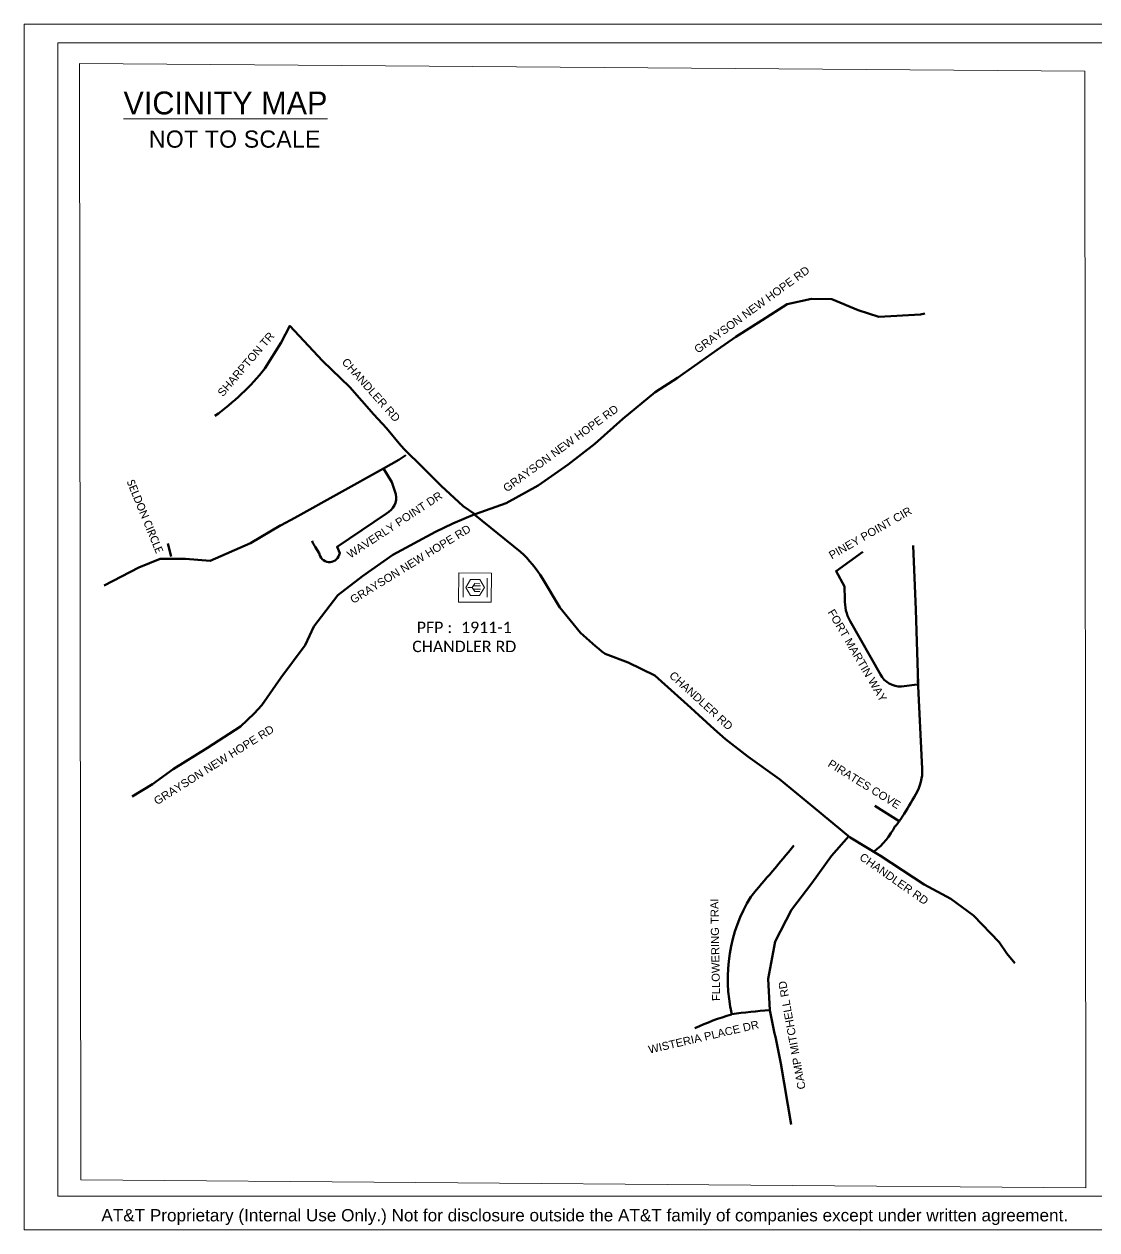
# Paper-space layout '1' of a CAD drawing. Header units: inches. Extents: x 1.3 to 44.7, y 1 to 54.1.
# Drawn here: x 1.29 to 10.67, y 1.02 to 11.57 of the extents above; entities that cross this region are included whole.
import ezdxf

# ---------------------------------------------------------------- set-up
doc = ezdxf.new("R2010")
doc.units = ezdxf.units.IN
doc.header["$MEASUREMENT"] = 0
for name, color, linetype in [('cable', 7, 'Continuous'), ('Miscellaneous', 1, 'Continuous'), ('STREET NAMES', 250, 'Continuous')]:
    doc.layers.add(name, color=color, linetype=linetype)
for name, color, linetype, lineweight in [('Level 14', 7, 'Continuous', 0), ('Level 18', 7, 'Continuous', 0), ('Level 63', 7, 'Continuous', 0), ('z Level 63', 7, 'Continuous', 0)]:
    doc.layers.add(name, color=color, linetype=linetype, lineweight=lineweight)
doc.styles.add('Legend', font='calibri.ttf')
doc.styles.get("Standard").update_dxf_attribs({"font": 'arial.ttf'})
doc.styles.add('Telco', font='dgn000.shx', dxfattribs={"height": 108})
doc.styles.add('TelcoFixedNoMask', font='font000.shx', dxfattribs={"height": 9})
doc.linetypes.add('FENCELINE2', pattern='A,0.25,-0.1,[132,ltypeshp.shx,S=0.1,R=0,X=-0.1,Y=0],-0.1,1', length=1.45)

# ---------------------------------------------------------------- blocks, each defined once
blk = doc.blocks.new('*U465')
at = {"layer": 'Level 14', "linetype": 'Continuous', "lineweight": 13}
for p, q in [((-3.53, -2.8), (-3.5, 2.8)), ((-2.1, 0.01), (-0.91, 0)), ((-0.56, 0.5), (1.53, 0.49)), ((-0.09, 1.14), (1.35, 1.13)), ((3.49, -2.83), (3.52, 2.76)), ((-0.57, -0.47), (1.56, -0.48)), ((-0.06, -1.18), (1.34, -1.19))]:
    blk.add_line(p, q, dxfattribs=at)
at = {"layer": 'Level 14', "linetype": 'Continuous', "lineweight": 13, "flags": 128}
for points in [[(4.74, -4.33), (4.79, 4.24), (-4.79, 4.3), (-4.84, -4.28), (4.74, -4.33)], [(2.7, -0.03), (1.35, 2.33), (-1.37, 2.35), (-2.75, 0), (-1.4, -2.37), (1.32, -2.38), (2.7, -0.03)], [(-0.09, 1.14), (-0.91, 0), (-0.06, -1.18)]]:
    blk.add_lwpolyline(points, dxfattribs=at)

psp = doc.layouts.new('1')

# ---------------------------------------------------------------- linework, layer by layer
at = {"linetype": 'FENCELINE2', "lineweight": 0, "ltscale": 0.1}
psp.add_lwpolyline([(1.773, 11.222), (10.561, 11.154), (10.571, 1.392), (1.784, 1.46)], close=True, dxfattribs=at)
at = {"layer": 'cable', "color": 1, "lineweight": 106}
for points in [[(9.162, 9.037), (9.126, 9.027), (8.761, 9.007), (8.58, 9.066), (8.351, 9.161), (8.171, 9.165), (7.961, 9.118), (7.741, 8.979), (7.512, 8.831), (7.347, 8.718), (7.001, 8.475), (6.806, 8.349), (6.524, 8.116), (6.278, 7.896), (6.046, 7.716), (5.784, 7.532), (5.504, 7.378), (5.231, 7.281)], [(3.538, 7.186), (3.655, 7.248), (4.43, 7.682), (4.566, 7.758), (4.625, 7.798)], [(5.229, 7.282), (5.036, 7.199), (4.886, 7.128), (4.514, 6.926), (4.247, 6.738), (4.032, 6.572), (3.823, 6.299), (3.747, 6.137), (3.534, 5.849)], [(1.989, 6.659), (2.293, 6.816), (2.48, 6.892), (2.699, 6.891), (2.916, 6.873), (3.268, 7.028), (3.535, 7.184)], [(2.547, 7.025), (2.576, 6.91)], [(9.061, 7.007), (9.084, 6.446), (9.104, 5.797)], [(3.534, 5.849), (3.367, 5.612), (3.3, 5.539), (3.181, 5.426), (2.894, 5.239), (2.593, 5.052), (2.412, 4.92), (2.235, 4.812)], [(8.94, 4.597), (8.726, 4.73)], [(7.795, 3.22), (7.854, 3.544), (7.998, 3.822), (8.176, 4.055), (8.348, 4.294), (8.499, 4.466)], [(9.391, 3.917), (9.588, 3.773), (9.813, 3.54), (9.881, 3.441), (9.949, 3.355)], [(7.807, 2.945), (7.795, 3.22)]]:
    psp.add_lwpolyline(points, dxfattribs=at)
for points in [[(2.957, 8.14, 0.068854), (3.395, 8.556), (3.538, 8.782), (3.612, 8.928), (3.898, 8.621), (4.138, 8.391), (4.347, 8.153), (4.456, 8.034), (4.582, 7.883), (4.618, 7.843), (4.769, 7.695), (4.936, 7.53), (5.127, 7.352), (5.229, 7.282)], [(3.808, 7.048, 0.133488), (3.829, 7.006, -0.051985), (3.835, 6.997), (3.868, 6.941, -0.063833), (3.873, 6.928, 0.812439), (4.048, 6.94), (4.026, 6.996), (4.457, 7.288, 0.33482), (4.539, 7.457), (4.503, 7.562), (4.43, 7.682)], [(5.232, 7.274), (5.629, 6.953, -0.066903), (5.822, 6.718), (5.973, 6.466), (6.152, 6.244, 0.020443), (6.368, 6.059), (6.57, 5.984), (6.802, 5.871), (7.117, 5.587), (7.189, 5.523), (7.323, 5.401), (7.422, 5.315), (7.617, 5.163), (7.893, 4.964), (8.19, 4.72), (8.51, 4.455), (8.777, 4.294), (9.158, 4.042), (9.391, 3.917)], [(9.096, 5.792), (8.958, 5.774, -0.281661), (8.776, 5.879), (8.509, 6.347, -0.127288), (8.463, 6.539), (8.462, 6.65), (8.387, 6.784), (8.62, 6.953)], [(9.102, 5.836), (9.14, 5.056, -0.144974), (9.085, 4.833, -0.013036), (8.966, 4.636, -0.015014), (8.908, 4.554, -0.015014)], [(8.719, 4.331, 0.111015), (8.904, 4.555)], [(8.019, 4.383, -0.002619), (7.641, 3.937, 0.19506), (7.475, 2.91)], [(7.154, 2.786, -0.04621), (7.472, 2.906)], [(7.475, 2.91, -0.013164), (7.807, 2.945, -0.003984), (7.904, 2.478), (7.994, 1.946)]]:
    psp.add_lwpolyline(points, format="xyb", dxfattribs=at)

# ---------------------------------------------------------------- block references
at = {"layer": 'Miscellaneous', "color": 18, "xscale": 0.0298510775479757, "yscale": 0.0298510775479757, "zscale": 0.0298510775479757}
psp.add_blockref('*U465', (5.232, 6.64), dxfattribs=at)

# ---------------------------------------------------------------- texts
at = {"layer": 'Level 63', "color": 2, "linetype": 'Continuous', "insert": (3.131, 10.56), "char_height": 0.15, "attachment_point": 5, "line_spacing_factor": 0.833327, "style": 'TelcoFixedNoMask'}
psp.add_mtext('\\T1.020;NOT TO SCALE', dxfattribs=at)
at = {"layer": 'STREET NAMES', "color": 18, "true_color": 0x000000, "char_height": 0.07, "attachment_point": 7}
for s, width, insert, rotation in [('{\\C7;GRAYSON NEW HOPE RD }', 1.21257, (7.18, 8.683), 36.0281), ('{\\C7;SHARPTON TR }', 0.70032, (3.028, 8.303), 49.4551), ('{\\C7;CHANDLER RD}', 0.70185, (4.061, 8.607), 311.7215), ('{\\C7;GRAYSON NEW HOPE RD }', 1.21257, (5.509, 7.47), 36.0281), ('{\\fCalibri|b0|i0|c0|p34;\\C7;SELDON CIRCLE}', 0.68821, (2.184, 7.566), 292.2523), ('{\\C7;WAVERLY POINT DR }', 0.97206, (4.142, 6.891), 33.3425), ('\\pxt4;{\\C7;PINEY POINT CIR}', 0.81449, (8.35, 6.884), 29.8152), ('{\\C7;GRAYSON NEW HOPE RD }', 1.21257, (4.167, 6.495), 31.6524), ('\\pxt4;{\\C7;FORT MARTIN WAY }', 0.91801, (8.31, 6.424), 300.4236), ('{\\C7;CHANDLER RD}', 0.70185, (6.922, 5.861), 317.7448), ('{\\C7;GRAYSON NEW HOPE RD }', 1.21257, (2.452, 4.735), 32.1195), ('{\\C7;PIRATES COVE }', 0.71818, (8.308, 5.08), 328.2222), ('{\\C7;CHANDLER RD}', 0.70185, (8.584, 4.266), 324.9597), ('{\\C7;FLLOWERING TRAI}', 0.8884, (7.375, 3.025), 91.0534), ('{\\C7;CAMP MITCHELL RD }', 0.95721, (8.123, 2.259), 100.3167), ('{\\C7;WISTERIA PLACE DR }', 0.98839, (6.756, 2.563), 13.1321)]:
    psp.add_mtext_dynamic_manual_height_columns(s, width=width, gutter_width=46.837, heights=[0], dxfattribs=dict(at, insert=insert, rotation=rotation))
at = {"layer": 'STREET NAMES', "insert": (5.137, 6.208), "char_height": 0.1, "attachment_point": 5, "style": 'Legend'}
psp.add_mtext_dynamic_manual_height_columns('{\\C7;PFP :\\fArial|b0|i0|c0|p34;\\C256;  }1911-1 CHANDLER RD', width=1.24105, gutter_width=0.0000132, heights=[0], dxfattribs=at)

# ---------------------------------------------------------------- next in the draw order: texts
at = {"color": 92, "linetype": 'Continuous', "lineweight": 13, "insert": (2.158, 10.977), "char_height": 0.2, "attachment_point": 1, "line_spacing_factor": 0.72, "style": 'Telco', "bg_fill": 3, "box_fill_scale": 1, "bg_fill_color": 178, "bg_fill_transparency": 0}
psp.add_mtext('\\LVICINITY MAP', dxfattribs=at)

# ---------------------------------------------------------------- next in the draw order: linework, layer by layer
at = {"layer": 'z Level 63', "color": 7, "linetype": 'Continuous', "lineweight": 0, "flags": 128}
psp.add_lwpolyline([(1.29, 11.566), (17.88, 11.566), (17.88, 1.023), (1.29, 1.023), (1.29, 11.566)], dxfattribs=at)
at = {"layer": 'z Level 63', "color": 7, "linetype": 'Continuous', "lineweight": 0}
psp.add_lwpolyline([(1.584, 11.404), (17.585, 11.404), (17.585, 2.876), (17.585, 1.318), (14.638, 1.318), (1.584, 1.318)], close=True, dxfattribs=at)

# ---------------------------------------------------------------- next in the draw order: texts
at = {"layer": 'Level 18', "color": 7, "linetype": 'Continuous', "lineweight": 0, "insert": (1.965, 1.205), "char_height": 0.107136, "attachment_point": 1, "line_spacing_factor": 0.856011, "style": 'Telco', "bg_fill": 3, "box_fill_scale": 1, "bg_fill_color": 178, "bg_fill_transparency": 0}
psp.add_mtext('\\fArial Unicode MS|b0|i0|c00|p39;AT&T Proprietary (Internal Use Only.) Not for disclosure outside the AT&T family of companies except under written agreement. ', dxfattribs=at)

doc.saveas('drawing.dxf')
